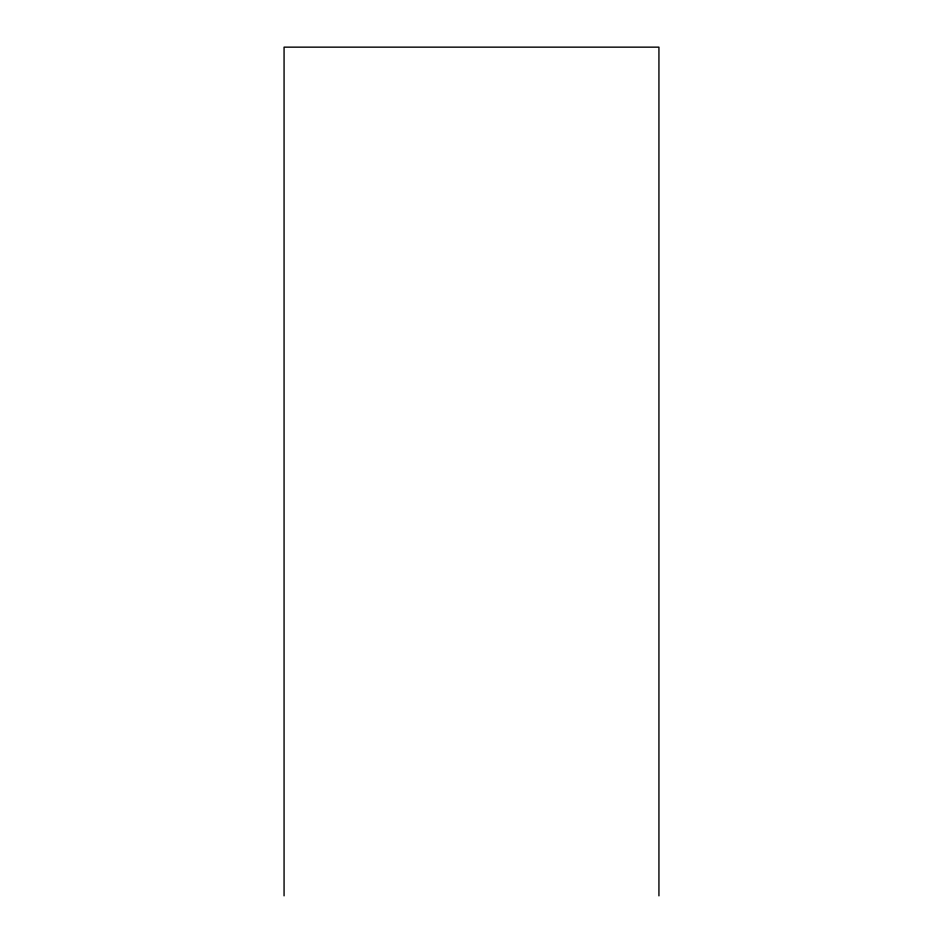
<?xml version="1.0" encoding="UTF-8"?>
<svg xmlns="http://www.w3.org/2000/svg" width="943" height="943" viewBox="0 0 943 943"><rect width="100%" height="100%" fill="white"/><g stroke="black" fill="none" stroke-linecap="round" stroke-linejoin="round"><path stroke-width="1.41" d="M658.933 895.85L658.933 47.15L284.067 47.15L284.067 895.85"/></g></svg>
